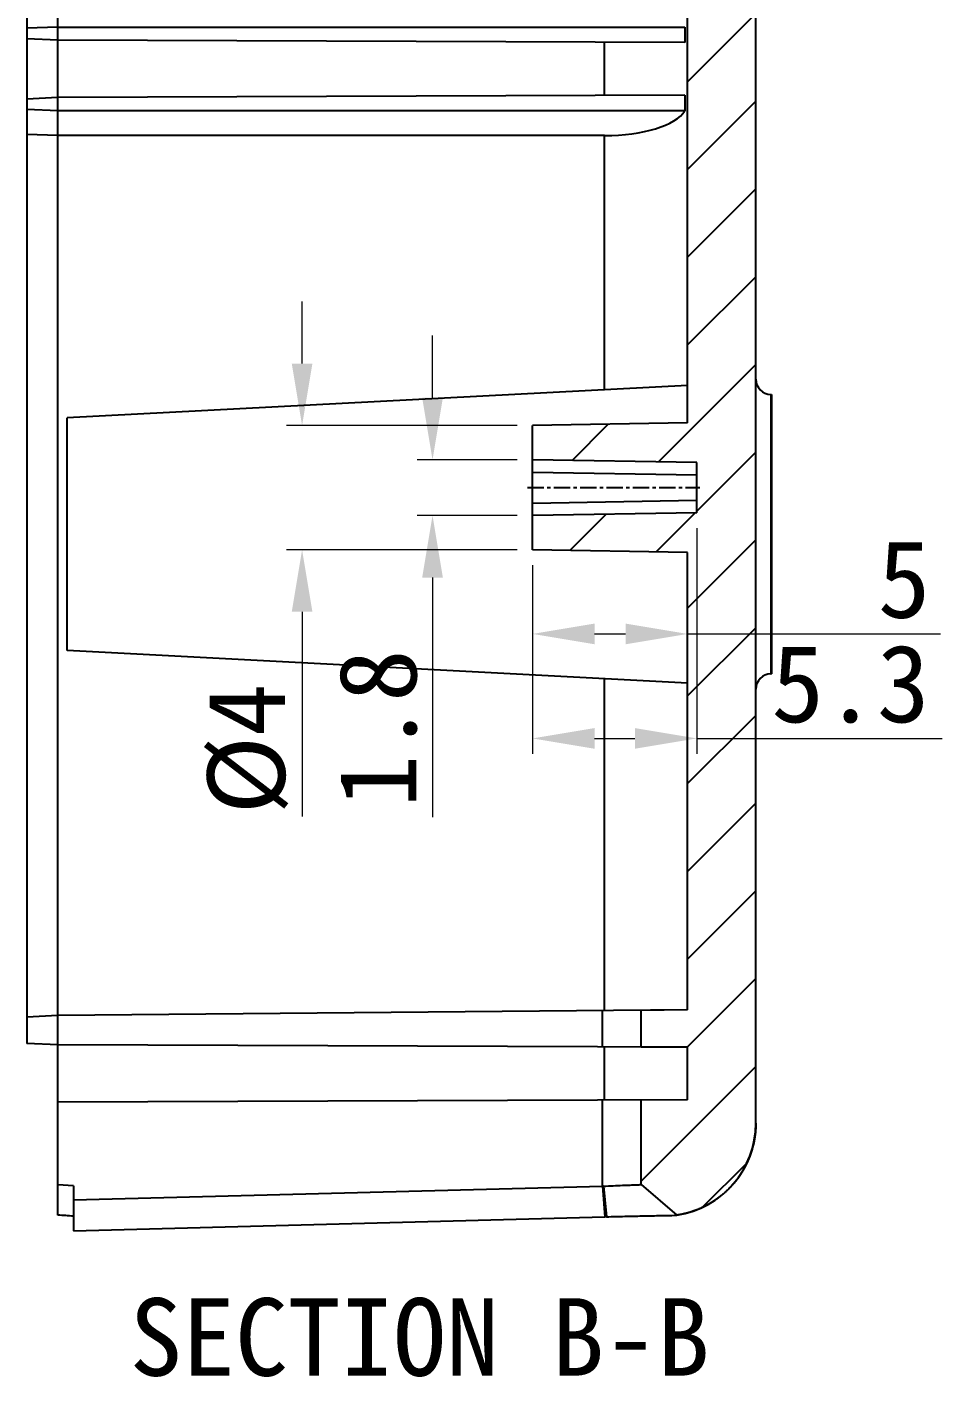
# Model space of a CAD drawing. Header units: millimetres. Extents: x 929 to 1798, y -260 to -38.
# Drawn here: x 1441.51 to 1471.01, y -199.63 to -156.11 of the extents above; entities that cross this region are included whole.
import ezdxf
from ezdxf.enums import TextEntityAlignment as Align

# ---------------------------------------------------------------- set-up
doc = ezdxf.new("R2010")
doc.units = ezdxf.units.MM
doc.linetypes.add('CENTER', pattern=[50.8, 31.75, -6.35, 6.35, -6.35])
doc.layers.add('dim', color=82, linetype='Continuous', lineweight=9)
doc.layers.add('hatch', color=56, linetype='Continuous', lineweight=9)
doc.styles.add('宋体', font='simsun.ttc')
doc.styles.add('样式 1', font='simkai.ttf')
doc.dimstyles.new('YanXiu', dxfattribs={"dimtxt": 2.5, "dimasz": 2.2, "dimexe": 0.65, "dimexo": 0.65, "dimgap": 0.5, "dimtad": 1, "dimdsep": 46, "dimtxsty": '宋体', "dimcen": 0, "dimclrd": 3, "dimclre": 3, "dimclrt": 3, "dimazin": 2, "dimtfac": 1, "dimtofl": 0, "dimtmove": 0, "dimatfit": 3, "dimfxl": 1, "dimlwd": 5, "dimlwe": 5, "dimarcsym": 0})

# ---------------------------------------------------------------- blocks, each defined once
blk = doc.blocks.new('*D19')
at = {"layer": 'Defpoints', "color": 0}
for p in [(1457.811, -168.96), (1450.381, -172.96), (1457.811, -172.96)]:
    blk.add_point(p, dxfattribs=at)
at = {"layer": 'dim', "color": 3, "lineweight": 5}
for p, q in [((1450.381, -166.96), (1450.381, -164.96)), ((1457.312, -168.96), (1449.881, -168.96)), ((1457.312, -172.96), (1449.881, -172.96)), ((1450.381, -174.96), (1450.381, -181.566))]:
    blk.add_line(p, q, dxfattribs=at)
at = {"layer": 'dim', "color": 3}
for points in [[(1450.048, -166.96), (1450.714, -166.96), (1450.381, -168.96)], [(1450.048, -174.96), (1450.714, -174.96), (1450.381, -172.96)]]:
    blk.add_solid(points, dxfattribs=at)
at = {"layer": 'dim', "color": 3, "insert": (1448.631, -179.385), "char_height": 2.5, "attachment_point": 5, "rotation": 90, "style": '宋体'}
blk.add_mtext('%%c4', dxfattribs=at)
blk = doc.blocks.new('*D20')
at = {"layer": 'Defpoints', "color": 0}
for p in [(1457.811, -170.06), (1454.587, -171.86), (1457.811, -171.86)]:
    blk.add_point(p, dxfattribs=at)
at = {"layer": 'dim', "color": 3, "lineweight": 5}
for p, q in [((1454.587, -168.06), (1454.587, -166.06)), ((1457.312, -170.06), (1454.087, -170.06)), ((1457.312, -171.86), (1454.087, -171.86)), ((1454.587, -173.86), (1454.587, -181.582))]:
    blk.add_line(p, q, dxfattribs=at)
at = {"layer": 'dim', "color": 3}
for points in [[(1454.253, -168.06), (1454.92, -168.06), (1454.587, -170.06)], [(1454.253, -173.86), (1454.92, -173.86), (1454.587, -171.86)]]:
    blk.add_solid(points, dxfattribs=at)
at = {"layer": 'dim', "color": 3, "insert": (1452.837, -178.721), "char_height": 2.5, "attachment_point": 5, "rotation": 90, "style": '宋体'}
blk.add_mtext('1.8', dxfattribs=at)
blk = doc.blocks.new('*D21')
at = {"layer": 'Defpoints', "color": 0}
for p in [(1457.811, -172.96), (1462.811, -173.047), (1462.811, -175.676)]:
    blk.add_point(p, dxfattribs=at)
at = {"layer": 'dim', "color": 3, "lineweight": 5}
for p, q in [((1457.811, -173.46), (1457.811, -176.175)), ((1462.811, -173.547), (1462.811, -176.175)), ((1459.811, -175.676), (1460.811, -175.676)), ((1462.811, -175.676), (1470.965, -175.676))]:
    blk.add_line(p, q, dxfattribs=at)
at = {"layer": 'dim', "color": 3}
for points in [[(1459.811, -175.342), (1459.811, -176.009), (1457.811, -175.676)], [(1460.811, -175.342), (1460.811, -176.009), (1462.811, -175.676)]]:
    blk.add_solid(points, dxfattribs=at)
at = {"layer": 'dim', "color": 3, "insert": (1469.791, -173.926), "char_height": 2.5, "attachment_point": 5, "style": '宋体'}
blk.add_mtext('5', dxfattribs=at)
blk = doc.blocks.new('*D22')
at = {"layer": 'Defpoints', "color": 0}
for p in [(1463.111, -171.767), (1457.811, -172.96), (1463.111, -179.044)]:
    blk.add_point(p, dxfattribs=at)
at = {"layer": 'dim', "color": 3, "lineweight": 5}
for p, q in [((1463.111, -172.267), (1463.111, -179.544)), ((1457.811, -173.46), (1457.811, -179.544)), ((1459.811, -179.044), (1461.111, -179.044)), ((1463.111, -179.044), (1471.014, -179.044))]:
    blk.add_line(p, q, dxfattribs=at)
at = {"layer": 'dim', "color": 3}
for points in [[(1459.811, -178.711), (1459.811, -179.377), (1457.811, -179.044)], [(1461.111, -178.711), (1461.111, -179.377), (1463.111, -179.044)]]:
    blk.add_solid(points, dxfattribs=at)
at = {"layer": 'dim', "color": 3, "insert": (1468.063, -177.294), "char_height": 2.5, "attachment_point": 5, "style": '宋体'}
blk.add_mtext('5.3', dxfattribs=at)

msp = doc.modelspace()

# ---------------------------------------------------------------- hatches: boundary and pattern name
at = {"linetype": 'Continuous'}
h = msp.add_hatch(dxfattribs=at)
h.set_pattern_fill('12', color=2, scale=2, angle=45, style=0, pattern_type=0)
h.set_pattern_definition([(45, (721.5722, -192.007), (-1.4142136, 1.4142136), [])])
edge = h.paths.add_edge_path()
edge.add_line((1465.011, -191.448), (1465.011, -127.46))
edge.add_spline(control_points=[(1465.011, -191.448), (1465.011, -193.003), (1463.997, -194.182), (1462.46, -194.415)], knot_values=[0, 0, 0, 0, 1, 1, 1, 1], weights=[1, 0.838714, 0.838714, 1], degree=3, periodic=0)
edge.add_line((1461.311, -193.427), (1462.46, -194.415))
edge.add_line((1461.311, -193.427), (1461.311, -190.702))
edge.add_line((1462.811, -190.697), (1461.311, -190.702))
edge.add_line((1462.811, -190.697), (1462.811, -188.997))
edge.add_line((1462.811, -188.997), (1461.311, -188.992))
edge.add_line((1461.311, -188.992), (1461.311, -187.81))
edge.add_line((1462.811, -187.797), (1461.311, -187.81))
edge.add_line((1462.811, -187.797), (1462.811, -173.047))
edge.add_line((1462.811, -173.047), (1457.811, -172.96))
edge.add_line((1457.811, -172.96), (1457.811, -171.86))
edge.add_line((1463.111, -171.767), (1457.811, -171.86))
edge.add_line((1463.111, -171.767), (1463.111, -170.152))
edge.add_line((1463.111, -170.152), (1457.811, -170.06))
edge.add_line((1457.811, -170.06), (1457.811, -168.96))
edge.add_line((1462.811, -168.873), (1457.811, -168.96))
edge.add_line((1462.811, -168.873), (1462.811, -144.047))
edge.add_line((1462.811, -144.047), (1457.811, -143.96))
edge.add_line((1457.811, -143.96), (1457.811, -142.86))
edge.add_line((1463.111, -142.767), (1457.811, -142.86))
edge.add_line((1463.111, -142.767), (1463.111, -141.152))
edge.add_line((1463.111, -141.152), (1457.811, -141.06))
edge.add_line((1457.811, -141.06), (1457.811, -139.96))
edge.add_line((1462.811, -139.873), (1457.811, -139.96))
edge.add_line((1462.811, -139.873), (1462.811, -127.46))
edge.add_line((1465.011, -127.46), (1462.811, -127.46))
edge = h.paths.add_edge_path()
edge.add_line((1465.011, -127.46), (1462.811, -127.46))
edge.add_line((1465.011, -127.46), (1462.811, -127.46))
edge = h.paths.add_edge_path()
edge.add_line((1465.011, -63.472), (1465.011, -77.46))
edge.add_spline(control_points=[(1465.494, -77.959), (1465.209, -77.949), (1465.011, -77.744), (1465.011, -77.46)], knot_values=[0, 0, 0, 0, 1, 1, 1, 1], weights=[1, 0.812893, 0.812893, 1], degree=3, periodic=0)
edge.add_line((1465.494, -77.959), (1465.511, -77.96))
edge.add_line((1465.511, -77.96), (1465.511, -78.46))
edge.add_line((1464.511, -78.495), (1465.511, -78.46))
edge.add_line((1464.511, -78.495), (1464.511, -79.523))
edge.add_line((1464.511, -79.523), (1449.011, -79.929))
edge.add_line((1449.011, -79.929), (1449.011, -81.06))
edge.add_line((1449.011, -81.06), (1443.811, -81.06))
edge.add_line((1443.811, -80.147), (1443.811, -81.06))
edge.add_line((1443.811, -80.147), (1442.811, -80.06))
edge.add_line((1442.811, -78.71), (1442.811, -80.06))
edge.add_line((1462.811, -77.662), (1442.811, -78.71))
edge.add_line((1462.811, -67.123), (1462.811, -77.662))
edge.add_line((1462.811, -67.123), (1461.311, -67.109))
edge.add_line((1461.311, -65.928), (1461.311, -67.109))
edge.add_line((1462.811, -65.923), (1461.311, -65.928))
edge.add_line((1462.811, -64.223), (1462.811, -65.923))
edge.add_line((1462.811, -64.223), (1461.311, -64.217))
edge.add_line((1461.311, -61.493), (1461.311, -64.217))
edge.add_line((1461.311, -61.493), (1462.46, -60.505))
edge.add_spline(control_points=[(1465.011, -63.472), (1465.011, -61.916), (1463.997, -60.737), (1462.46, -60.505)], knot_values=[0, 0, 0, 0, 1, 1, 1, 1], weights=[1, 0.838714, 0.838714, 1], degree=3, periodic=0)
edge = h.paths.add_edge_path()
edge.add_line((1462.811, -87.258), (1462.811, -127.46))
edge.add_line((1462.811, -87.258), (1442.811, -86.21))
edge.add_line((1442.811, -84.86), (1442.811, -86.21))
edge.add_line((1443.811, -84.772), (1442.811, -84.86))
edge.add_line((1443.811, -83.86), (1443.811, -84.772))
edge.add_line((1449.011, -83.86), (1443.811, -83.86))
edge.add_line((1449.011, -83.86), (1449.011, -84.991))
edge.add_line((1464.511, -85.397), (1449.011, -84.991))
edge.add_line((1464.511, -85.397), (1464.511, -86.425))
edge.add_line((1465.011, -86.442), (1464.511, -86.425))
edge.add_line((1465.511, -86.46), (1465.011, -86.442))
edge.add_line((1465.511, -86.46), (1465.511, -86.96))
edge.add_line((1465.494, -86.96), (1465.511, -86.96))
edge.add_spline(control_points=[(1465.494, -86.96), (1465.209, -86.97), (1465.011, -87.175), (1465.011, -87.46)], knot_values=[0, 0, 0, 0, 1, 1, 1, 1], weights=[1, 0.812893, 0.812893, 1], degree=3, periodic=0)
edge.add_line((1465.011, -87.46), (1465.011, -127.46))
edge.add_line((1465.011, -127.46), (1462.811, -127.46))

# ---------------------------------------------------------------- linework, layer by layer
at = {"color": 7, "linetype": 'Continuous'}
for p, q in [((1442.511, -194.411), (1442.511, -60.509)), ((1441.511, -66.046), (1441.511, -188.874)), ((1465.011, -191.448), (1465.011, -87.46)), ((1465.011, -191.448), (1465.011, -127.46)), ((1462.811, -168.873), (1462.811, -144.047)), ((1462.811, -168.873), (1462.811, -144.047)), ((1442.511, -156.11), (1441.511, -156.145)), ((1442.511, -156.11), (1462.727, -156.11)), ((1462.727, -156.11), (1462.727, -156.61)), ((1442.511, -156.539), (1441.511, -156.487)), ((1462.727, -156.61), (1442.511, -156.539)), ((1460.134, -158.319), (1460.134, -156.601)), ((1442.511, -158.381), (1441.511, -158.433)), ((1462.727, -158.31), (1442.511, -158.381)), ((1462.727, -158.31), (1462.727, -158.81)), ((1442.511, -158.81), (1441.511, -158.774)), ((1462.727, -158.81), (1442.511, -158.81)), ((1442.511, -159.61), (1441.511, -159.574)), ((1460.134, -159.61), (1442.511, -159.61)), ((1460.134, -167.802), (1460.134, -159.61)), ((1462.811, -167.662), (1442.811, -168.71)), ((1465.494, -167.959), (1465.494, -176.96)), ((1465.494, -167.959), (1465.511, -167.96)), ((1465.511, -167.96), (1465.511, -176.96)), ((1442.811, -176.21), (1442.811, -168.71)), ((1462.811, -168.873), (1457.811, -168.96)), ((1462.811, -168.873), (1457.811, -168.96)), ((1457.811, -172.96), (1457.811, -168.96)), ((1457.811, -170.06), (1457.811, -168.96)), ((1463.111, -170.152), (1457.811, -170.06)), ((1463.111, -170.152), (1457.811, -170.06)), ((1463.111, -171.767), (1463.111, -170.152)), ((1463.111, -171.767), (1463.111, -170.152)), ((1457.811, -170.46), (1463.111, -170.552)), ((1457.811, -171.46), (1463.111, -171.367)), ((1463.111, -171.767), (1457.811, -171.86)), ((1463.111, -171.767), (1457.811, -171.86)), ((1457.811, -172.96), (1457.811, -171.86)), ((1462.811, -173.047), (1457.811, -172.96)), ((1462.811, -173.047), (1457.811, -172.96)), ((1462.811, -187.797), (1462.811, -173.047)), ((1462.811, -187.797), (1462.811, -173.047)), ((1462.811, -177.258), (1442.811, -176.21)), ((1460.134, -187.821), (1460.134, -177.118)), ((1465.494, -176.96), (1465.511, -176.96)), ((1442.511, -187.974), (1441.511, -188.027)), ((1462.811, -187.797), (1442.511, -187.974)), ((1460.068, -188.988), (1460.068, -187.821)), ((1462.811, -187.797), (1461.311, -187.81)), ((1461.311, -188.992), (1461.311, -187.81)), ((1461.311, -188.992), (1461.311, -187.81)), ((1442.511, -188.926), (1441.511, -188.874)), ((1462.811, -188.997), (1442.511, -188.926)), ((1460.134, -190.707), (1460.134, -188.988)), ((1462.811, -188.997), (1461.311, -188.992)), ((1462.811, -190.697), (1462.811, -188.997)), ((1462.811, -190.697), (1462.811, -188.997)), ((1462.811, -190.697), (1442.511, -190.768)), ((1460.068, -193.477), (1460.068, -190.707)), ((1462.811, -190.697), (1461.311, -190.702)), ((1461.311, -193.427), (1461.311, -190.702)), ((1461.311, -193.427), (1461.311, -190.702)), ((1443.011, -193.463), (1442.511, -193.432)), ((1443.011, -193.463), (1443.011, -194.913)), ((1443.011, -193.924), (1460.068, -193.477)), ((1460.068, -193.477), (1460.144, -194.464)), ((1460.097, -193.476), (1460.196, -194.463)), ((1461.311, -193.427), (1462.46, -194.415)), ((1461.311, -193.427), (1462.46, -194.415)), ((1443.011, -194.913), (1460.144, -194.464))]:
    msp.add_line(p, q, dxfattribs=at)
at = {"color": 1, "linetype": 'CENTER', "ltscale": 0.016698}
msp.add_line((1457.649, -170.96), (1463.206, -170.96), dxfattribs=at)
at = {"color": 7, "linetype": 'Continuous'}
for centre, radius, start, end in [((1465.511, -167.46), 0.5, 180, 268), ((1465.511, -177.46), 0.5, 92, 180), ((1462.011, -191.448), 3, 278.5893, 0), ((1460.3, -198.434), 4.963, 92.3374, 92.6759), ((1460.418, -204.784), 10.324, 91.2334, 91.521)]:
    msp.add_arc(centre, radius, start, end, dxfattribs=at)
msp.add_ellipse((1460.011, -158.49), major_axis=(2.8, -0.058), ratio=0.399475, start_param=-1.518869, end_param=-0.237825, dxfattribs=at)
for points, start_tangent, end_tangent in [([(1465.011, -191.448), (1465.011, -191.479), (1465.011, -191.51), (1465.01, -191.54), (1465.009, -191.571), (1465.008, -191.602), (1465.006, -191.634), (1465.004, -191.665), (1465.001, -191.696), (1464.998, -191.728), (1464.995, -191.759), (1464.992, -191.791), (1464.988, -191.822), (1464.984, -191.854), (1464.979, -191.885), (1464.975, -191.917), (1464.969, -191.949), (1464.964, -191.981), (1464.958, -192.013), (1464.952, -192.045), (1464.945, -192.077), (1464.938, -192.109), (1464.931, -192.14), (1464.923, -192.172), (1464.915, -192.204), (1464.906, -192.236), (1464.897, -192.268), (1464.888, -192.3), (1464.878, -192.332), (1464.868, -192.364), (1464.858, -192.396), (1464.847, -192.427), (1464.836, -192.459), (1464.825, -192.491), (1464.813, -192.522), (1464.8, -192.554), (1464.788, -192.585), (1464.775, -192.616), (1464.761, -192.648), (1464.748, -192.679), (1464.733, -192.71), (1464.719, -192.741), (1464.704, -192.771), (1464.689, -192.802), (1464.673, -192.833), (1464.657, -192.863), (1464.641, -192.893), (1464.624, -192.923), (1464.607, -192.953), (1464.589, -192.983), (1464.571, -193.012), (1464.553, -193.042), (1464.535, -193.071), (1464.516, -193.1), (1464.497, -193.129), (1464.477, -193.157), (1464.457, -193.186), (1464.437, -193.214), (1464.416, -193.242), (1464.395, -193.27), (1464.374, -193.297), (1464.352, -193.324), (1464.33, -193.351), (1464.308, -193.378), (1464.286, -193.405), (1464.263, -193.431), (1464.24, -193.457), (1464.216, -193.483), (1464.193, -193.508), (1464.169, -193.533), (1464.144, -193.558), (1464.12, -193.583), (1464.095, -193.607), (1464.07, -193.631), (1464.044, -193.654), (1464.019, -193.678), (1463.993, -193.701), (1463.967, -193.723), (1463.94, -193.746), (1463.914, -193.768), (1463.887, -193.79), (1463.86, -193.811), (1463.833, -193.832), (1463.805, -193.853), (1463.778, -193.873), (1463.75, -193.893), (1463.722, -193.913), (1463.694, -193.932), (1463.665, -193.951), (1463.637, -193.97), (1463.608, -193.988), (1463.579, -194.006), (1463.55, -194.024), (1463.521, -194.041), (1463.492, -194.058), (1463.462, -194.074), (1463.433, -194.09), (1463.403, -194.106), (1463.373, -194.121), (1463.343, -194.136), (1463.313, -194.151), (1463.283, -194.165), (1463.253, -194.179), (1463.223, -194.193), (1463.193, -194.206), (1463.162, -194.219), (1463.132, -194.231), (1463.101, -194.243), (1463.071, -194.255), (1463.04, -194.266), (1463.01, -194.277), (1462.979, -194.288), (1462.948, -194.298), (1462.918, -194.308), (1462.887, -194.318), (1462.856, -194.327), (1462.826, -194.336), (1462.795, -194.344), (1462.764, -194.352), (1462.734, -194.36), (1462.703, -194.367), (1462.672, -194.374), (1462.642, -194.381), (1462.611, -194.388), (1462.581, -194.394), (1462.55, -194.399), (1462.52, -194.405), (1462.49, -194.41), (1462.46, -194.415)], (0, -1), (-0.988785, -0.149344)), ([(1460.097, -193.476), (1460.414, -193.463), (1460.707, -193.451), (1460.959, -193.441), (1461.151, -193.433), (1461.271, -193.429), (1461.311, -193.427)], (0.999136, 0.04157), (0, -1)), ([(1443.011, -194.445), (1442.76, -194.428), (1442.511, -194.411)], (-0.997739, 0.067215), (-0.997609, 0.069109)), ([(1460.196, -194.463), (1460.791, -194.45), (1461.34, -194.438), (1461.808, -194.428), (1462.164, -194.421), (1462.385, -194.416), (1462.46, -194.415)], (0.999767, 0.021581), (-0.987696, -0.156386))]:
    msp.add_spline(points, degree=3, dxfattribs=dict(at, start_tangent=start_tangent, end_tangent=end_tangent))

# ---------------------------------------------------------------- texts
at = {"layer": 'hatch', "color": 6, "style": '样式 1'}
msp.add_text('SECTION B-B', height=2.5, dxfattribs=at).set_placement((1454.172, -198.339), align=Align.MIDDLE)

# ---------------------------------------------------------------- dimensions: what is measured, and where the dimension line sits
at = {"layer": 'dim'}
dim = msp.add_linear_dim(base=(1450.381, -172.96), p1=(1457.811, -168.96), p2=(1457.811, -172.96), angle=90, text='%%c<>', dimstyle='YanXiu', override={"dimasz": 2, "dimexe": 0.49975, "dimexo": 0.49975, "dimgap": 0.49975}, dxfattribs=at)
dim.commit()
dim.dimension.update_dxf_attribs({"geometry": '*D19', "text_midpoint": (1450.381, -179.385), "dimtype": 160})
dim = msp.add_linear_dim(base=(1454.587, -171.86), p1=(1457.811, -170.06), p2=(1457.811, -171.86), angle=90, dimstyle='YanXiu', override={"dimasz": 2, "dimexe": 0.49975, "dimexo": 0.49975, "dimgap": 0.49975}, dxfattribs=at)
dim.commit()
dim.dimension.update_dxf_attribs({"geometry": '*D20', "text_midpoint": (1454.587, -178.721), "dimtype": 160})
dim = msp.add_linear_dim(base=(1463.111, -179.044), p1=(1457.811, -172.96), p2=(1463.111, -171.767), dimstyle='YanXiu', override={"dimasz": 2, "dimexe": 0.49975, "dimexo": 0.49975, "dimgap": 0.49975}, dxfattribs=at)
dim.commit()
dim.dimension.update_dxf_attribs({"geometry": '*D22', "text_midpoint": (1468.063, -177.294)})
dim = msp.add_linear_dim(base=(1462.811, -175.676), p1=(1457.811, -172.96), p2=(1462.811, -173.047), dimstyle='YanXiu', override={"dimasz": 2, "dimexe": 0.49975, "dimexo": 0.49975, "dimgap": 0.49975}, dxfattribs=at)
dim.commit()
dim.dimension.update_dxf_attribs({"geometry": '*D21', "text_midpoint": (1469.791, -175.676), "dimtype": 160})

doc.saveas('drawing.dxf')
